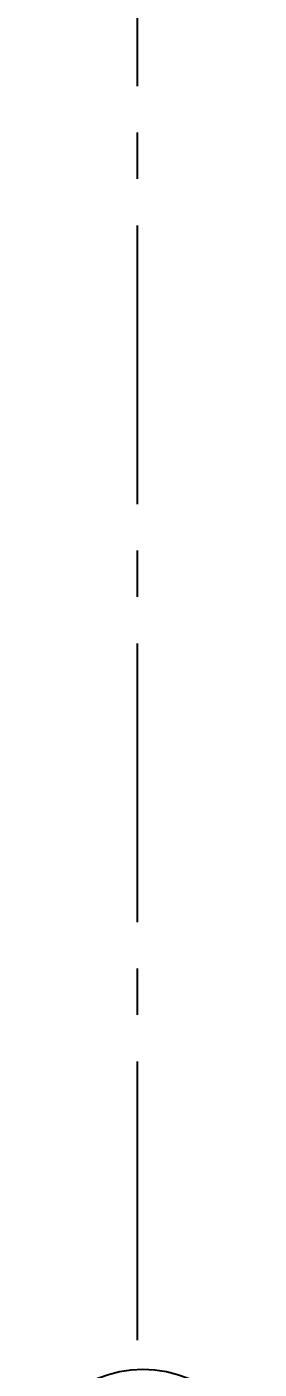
# Model space of a CAD drawing. Header units: inches. Extents: x 12000 to 16048, y 0 to 3185.
# Drawn here: x 14897.8 to 14927.8, y 632.2 to 805.7 of the extents above; entities that cross this region are included whole.
import ezdxf
from ezdxf.enums import TextEntityAlignment as Align

# ---------------------------------------------------------------- set-up
doc = ezdxf.new("R2010")
doc.units = ezdxf.units.IN
doc.header["$LTSCALE"] = 48
doc.header["$MEASUREMENT"] = 0
doc.linetypes.add('CENTER2', pattern=[1.125, 0.75, -0.125, 0.125, -0.125])
doc.linetypes.add('HIDDEN', pattern=[0.375, 0.25, -0.125])
for name, color, linetype in [('_0_Objects', 8, 'Continuous'), ('A-Grid(3-32)', 8, 'CENTER2'), ('S-Grid-Iden', 8, 'Continuous')]:
    doc.layers.add(name, color=color, linetype=linetype)
doc.styles.get("Standard").update_dxf_attribs({"font": 'arial.ttf'})

# ---------------------------------------------------------------- blocks, each defined once
blk = doc.blocks.new('Column Bubble')
blk.add_circle((-0.0042, -0.0024), 0.1562)
blk.add_attdef('XX', text='', height=0.0938).set_placement((0, 0), align=Align.MIDDLE_CENTER)
blk = doc.blocks.new('2ND FLOOR - STRUCTURAL GRID')
at = {"layer": 'A-Grid(3-32)'}
blk.add_line((10896.5, -7426.01), (10896.5, -9409.77), dxfattribs=at)
at = {"layer": 'S-Grid-Iden', "xscale": 96, "yscale": 96, "zscale": 96}
blk.add_blockref('Column Bubble', (10897.65, -9424.53), dxfattribs=at).add_auto_attribs({'XX': '25'})

msp = doc.modelspace()

# ---------------------------------------------------------------- block references
at = {"layer": '_0_Objects', "linetype": 'HIDDEN'}
msp.add_blockref('2ND FLOOR - STRUCTURAL GRID', (4015.5006, 10042.0072), dxfattribs=at)

doc.saveas('drawing.dxf')
